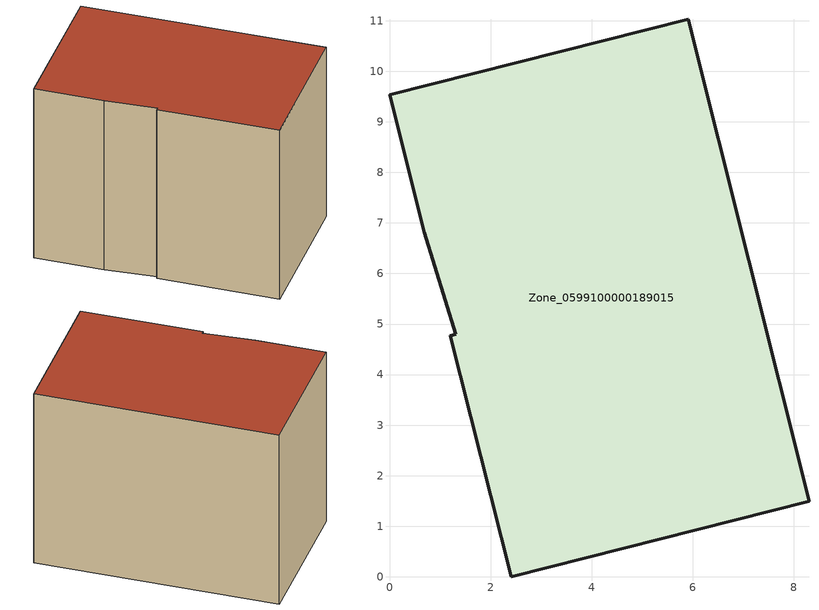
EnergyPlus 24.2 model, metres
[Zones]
Zone_0599100000189015
 floor ground (C_G): 5.91,11.03 8.3,1.49 2.41,0 1.21,4.77 1.31,4.79 0.69,6.81 0,9.54 z0
 wall outside (C_F): 8.3,1.49 5.91,11.03 0,9.54 0.69,6.81 1.31,4.79 1.21,4.77 2.41,0 8.3,1.49 z0:7.7
 roof outside (C_R): 1.31,4.79 1.21,4.77 2.41,0 8.3,1.49 5.91,11.03 0,9.54 0.69,6.81 z7.7
[BUILDING]
Pand.0599100000189015: North Axis=0; Terrain=City; Loads Convergence Tolerance Value=0.04; Temperature Convergence Tolerance Value=0.4; Solar Distribution=FullExterior; Maximum Number of Warmup Days=25; Minimum Number of Warmup Days=1
[Site:Location]
Rotterdam.The.Hague.AP_ZH_NLD Design_Conditions: Latitude=51.96; Longitude=4.45; Time Zone=1; Elevation=-4.5
[SITE:GROUNDTEMPERATURE:BUILDINGSURFACE]
18, 18, 18, 18, 18, 18, 18, 18, 18, 18, 18, 18
[MATERIAL] Thermal Absorptance=0.9; Solar Absorptance=0.7; Visible Absorptance=0.7
Name | Roughness | Thickness | Conductivity | Density | Specific Heat
G.TC.1965-1974 | MediumSmooth | 0.15 | 0.882353 | 540 | 1210
F.TC.1965-1974 | Rough | 0.3 | 0.697674 | 1920 | 840
R.TC.1965-1974 | MediumRough | 0.2 | 0.232558 | 1500 | 1000
[CONSTRUCTION]
C_G: G.TC.1965-1974
C_F: F.TC.1965-1974
C_R: R.TC.1965-1974
[ZONE]
Zone_0599100000189015: Type=1; Multiplier=1; Ceiling Height=Autocalculate; Volume=Autocalculate; Floor Area=autocalculate; Part of Total Floor Area=Yes
[ZONEINFILTRATION:DESIGNFLOWRATE]
Infil_Zone_0599100000189015: Zone or ZoneList or Space or SpaceList=Zone_0599100000189015; Schedule=AlwaysOn; Design Flow Rate Calculation Method=Flow/Area; Flow Rate per Floor Area=0.003; Constant Term Coefficient=1; Temperature Term Coefficient=0; Velocity Term Coefficient=0; Velocity Squared Term Coefficient=0
[HVACTEMPLATE:ZONE:IDEALLOADSAIRSYSTEM]
Zone_0599100000189015: Maximum Heating Supply Air Temperature=50; Minimum Cooling Supply Air Temperature=13; Maximum Heating Supply Air Humidity Ratio=0.0156; Minimum Cooling Supply Air Humidity Ratio=0.0077; Heating Limit=NoLimit; Cooling Limit=NoLimit; Dehumidification Control Type=ConstantSensibleHeatRatio; Cooling Sensible Heat Ratio=0.7; Dehumidification Setpoint=60; Humidification Control Type=None; Humidification Setpoint=30; Outdoor Air Method=None; Outdoor Air Flow Rate per Person=0.00944; Outdoor Air Flow Rate per Zone Floor Area=0; Outdoor Air Flow Rate per Zone=0; Demand Controlled Ventilation Type=None; Outdoor Air Economizer Type=NoEconomizer; Heat Recovery Type=None; Sensible Heat Recovery Effectiveness=0.7; Latent Heat Recovery Effectiveness=0.65
[ZONECONTROL:THERMOSTAT]
ThermostatControl_Zone_0599100000189015: Zone or ZoneList=Zone_0599100000189015; Control Type Schedule=DualSetpointControlType; Control 1=Thermostat_Zone_0599100000189015; Temperature Difference Between Cutout And Setpoint=0
[THERMOSTATSETPOINT:DUALSETPOINT]
Thermostat_Zone_0599100000189015: Heating Setpoint Temperature Schedule=HeatingSetpoint_Zone_0599100000189015; Cooling Setpoint Temperature Schedule=CoolingSetpoint_Zone_0599100000189015
[SCHEDULE:COMPACT]
HeatingSetpoint_Zone_0599100000189015: Through: 12/31, For: AllDays, Until: 24:00, 21
CoolingSetpoint_Zone_0599100000189015: Through: 12/31, For: AllDays, Until: 24:00, 24
DualSetpointControlType: Through: 12/31, For: AllDays, Until: 24:00, 4
AlwaysOn: Through: 12/31, For: AllDays, Until: 24:00, 1
